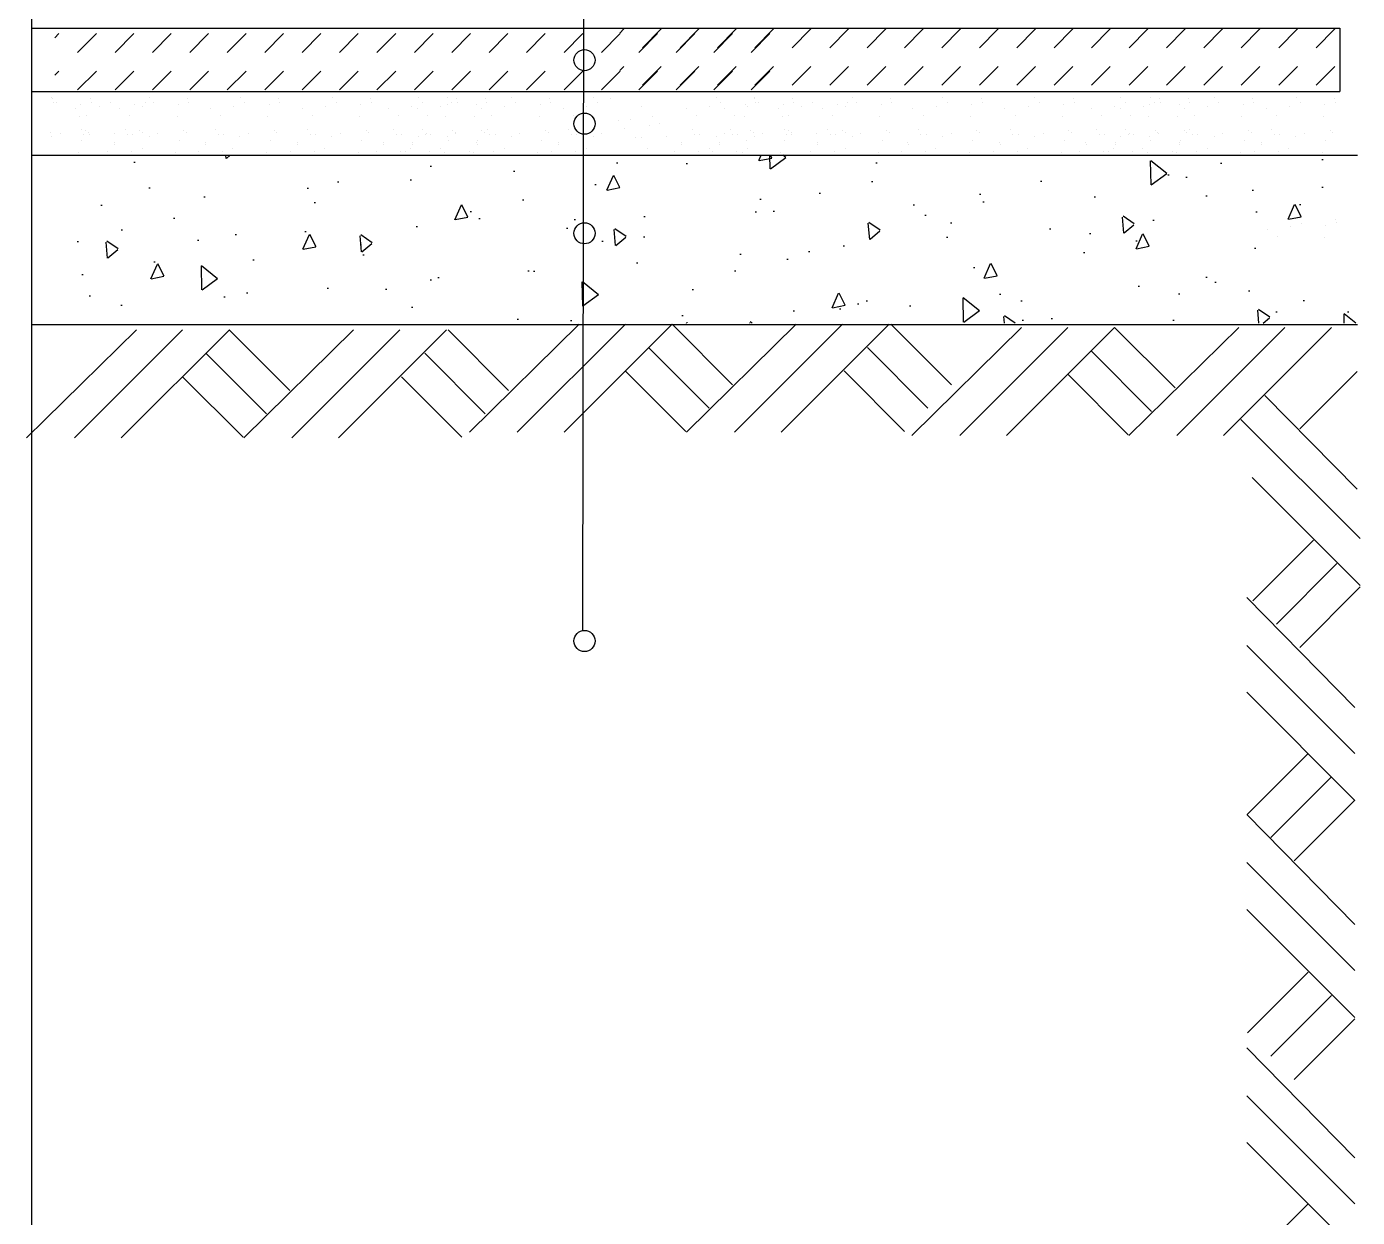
# Model space of a CAD drawing. Extents: x -45948 to -32738, y 12741 to 19047.
# Drawn here: x -42991 to -42363, y 17479 to 18042 of the extents above; entities that cross this region are included whole.
import ezdxf

# ---------------------------------------------------------------- set-up
doc = ezdxf.new("R2010")
doc.units = 0
for name, color, linetype in [('LEVEL', 2, 'CONTINUOUS'), ('STAIR', 140, 'CONTINUOUS'), ('TEXT', 41, 'CONTINUOUS')]:
    doc.layers.add(name, color=color, linetype=linetype)

# ---------------------------------------------------------------- blocks, each defined once
blk = doc.blocks.new('DI')
at = {"layer": 'STAIR'}
for p, q in [((-51.91, -51.04), (0, 0)), ((-29.24, -51.04), (21.82, 0.03)), ((43.91, 0.03), (-7.16, -51.04)), ((73.35, -51.04), (124.39, 0)), ((146.47, 0), (95.44, -51.04)), ((72.47, -28.63), (43.86, -0.02)), ((50.65, -51.04), (102.55, 0)), ((175.85, -28.63), (147.24, -0.02)), ((32.82, -11.06), (61.43, -39.67)), ((136.19, -11.06), (164.8, -39.67)), ((21.77, -22.11), (50.38, -50.72)), ((125.15, -22.11), (153.76, -50.72))]:
    blk.add_line(p, q, dxfattribs=at)

msp = doc.modelspace()

# ---------------------------------------------------------------- hatches: boundary and pattern name
at = {"layer": 'STAIR', "linetype": 'CONTINUOUS'}
h = msp.add_hatch(dxfattribs=at)
h.set_pattern_fill('DASH', color=256, scale=100, angle=45, style=0)
h.set_pattern_definition([(45, (-107905493.535, -19127556.232), (2e-15, 17.6776695297), [12.5, -12.5])])
h.paths.add_polyline_path([(-42370.98406, 18010.86816), (-42370.98406, 18040.86816), (-42710.98406, 18040.86816), (-42710.98406, 18010.86816)])
h = msp.add_hatch(dxfattribs=at)
h.set_pattern_fill('DASH', color=256, scale=100, angle=45, style=0)
h.set_pattern_definition([(45, (-107905760.477, -19127558.435), (2e-15, 17.6776695297), [12.5, -12.5])])
h.paths.add_polyline_path([(-42637.92617, 18008.6648), (-42637.92617, 18038.6648), (-42977.92617, 18038.6648), (-42977.92617, 18008.6648)])
at = {"layer": 'STAIR'}
h = msp.add_hatch(dxfattribs=at)
h.set_pattern_fill('AR-CONC', color=256, scale=0.4, angle=45, style=0)
h.set_pattern_definition([(95, (0, 0), (56.03786, 47.02135), [7.62, -83.82]), (40, (0, 0), (-64.00716, 44.0708), [6.096, -67.056]), (145.451, (4.67, 3.92), (-7.96886, 91.0921), [6.476, -71.236]), (91.1842, (-14.37, 14.37), (88.5641, 64.78137), [11.43, -125.73]), (141.6356, (-6.99, 19.77), (-2.83446, 137.13057), [9.714, -106.854]), (36.184, (-14.37, 14.37), (-2.83423, 137.13055), [9.144, -100.584]), (66, (-3.59, 17.96), (71.80822, 13.95811), [7.62, -83.82]), (11, (-3.59, 17.96), (-34.61597, 69.57648), [6.096, -67.056]), (116.4514, (2.39, 19.124), (37.19202, 83.53458), [6.476, -71.236]), (82.5, (0, 0), (-23.042188, 24.789365), [0, -66.2432, 0, -68.072, 0, -67.31]), (52.5, (0, 0), (-9.43589, 47.2348), [0, -38.8112, 0, -64.7192, 0, -25.654]), (12.5, (-16.02, -16.02), (39.971145, 36.730478), [0, -25.4, 0, -79.248, 0, -105.156]), (2.5, (-23.205, -23.205), (34.70556, 49.088957), [0, -33.02, 0, -52.6288, 0, -74.676])])
h.paths.add_polyline_path([(-42975.42576, 17980.81155), (-42362.95504, 17980.81155), (-42362.95504, 17901.45467), (-42975.42576, 17901.45467)])

# ---------------------------------------------------------------- linework, layer by layer
at = {"layer": 'LEVEL', "linetype": 'CONTINUOUS'}
for p, q in [((-42989.02253, 18040.86816), (-42370.98406, 18040.86816)), ((-42370.98406, 18040.86816), (-42370.98406, 18010.86816)), ((-42989.02253, 18010.86816), (-42370.98406, 18010.86816)), ((-42989.02253, 17980.86816), (-42362.51504, 17980.86816)), ((-42989.02253, 17900.86816), (-42362.51504, 17900.86816))]:
    msp.add_line(p, q, dxfattribs=at)
for centre in [(-42727.80696, 18025.73611), (-42727.80696, 17995.70548), (-42727.80696, 17943.90273), (-42727.80696, 17751.20604)]:
    msp.add_circle(centre, 5, dxfattribs=at)
at = {"layer": 'STAIR', "linetype": 'CONTINUOUS'}
for p, q in [((-42989.02253, 18146.53322), (-42989.02253, 17448.73334)), ((-42979.48441, 18008.16177), (-42979.48441, 18008.16177)), ((-42933.2744, 18008.16177), (-42933.2744, 18008.16177)), ((-42890.51289, 18008.16177), (-42890.51289, 18008.16177)), ((-42847.06168, 18008.16177), (-42847.06168, 18008.16177)), ((-42806.36929, 18008.16177), (-42806.36929, 18008.16177)), ((-42792.57526, 18008.16177), (-42792.57526, 18008.16177)), ((-42762.22838, 18008.16177), (-42762.22838, 18008.16177)), ((-42723.60508, 18008.16177), (-42723.60508, 18008.16177)), ((-42665.39364, 18008.16177), (-42665.39364, 18008.16177)), ((-42647.4614, 18008.16177), (-42647.4614, 18008.16177)), ((-42601.25139, 18008.16177), (-42601.25139, 18008.16177)), ((-42558.48988, 18008.16177), (-42558.48988, 18008.16177)), ((-42515.03867, 18008.16177), (-42515.03867, 18008.16177)), ((-42474.34628, 18008.16177), (-42474.34628, 18008.16177)), ((-42460.55225, 18008.16177), (-42460.55225, 18008.16177)), ((-42430.20537, 18008.16177), (-42430.20537, 18008.16177)), ((-42391.58207, 18008.16177), (-42391.58207, 18008.16177)), ((-42979.31071, 18007.52736), (-42979.31071, 18007.52736)), ((-42978.88805, 18005.85833), (-42978.88805, 18005.85833)), ((-42977.43259, 18005.63667), (-42977.43259, 18005.63667)), ((-42968.10482, 18002.70496), (-42968.10482, 18002.70496)), ((-42965.83728, 18004.77613), (-42965.83728, 18004.77613)), ((-42961.37846, 18007.52736), (-42961.37846, 18007.52736)), ((-42960.9558, 18005.85833), (-42960.9558, 18005.85833)), ((-42957.16145, 18003.99667), (-42957.16145, 18003.99667)), ((-42951.91363, 18005.63667), (-42951.91363, 18005.63667)), ((-42947.41377, 18002.70496), (-42947.41377, 18002.70496)), ((-42940.31832, 18004.77613), (-42940.31832, 18004.77613)), ((-42936.4704, 18003.99667), (-42936.4704, 18003.99667)), ((-42935.43684, 18005.85833), (-42935.43684, 18005.85833)), ((-42931.22259, 18005.63667), (-42931.22259, 18005.63667)), ((-42919.62728, 18004.77613), (-42919.62728, 18004.77613)), ((-42915.16846, 18007.52736), (-42915.16846, 18007.52736)), ((-42914.7458, 18005.85833), (-42914.7458, 18005.85833)), ((-42904.65226, 18002.70496), (-42904.65226, 18002.70496)), ((-42893.70889, 18003.99667), (-42893.70889, 18003.99667)), ((-42888.46108, 18005.63667), (-42888.46108, 18005.63667)), ((-42876.86577, 18004.77613), (-42876.86577, 18004.77613)), ((-42872.40695, 18007.52736), (-42872.40695, 18007.52736)), ((-42871.98428, 18005.85833), (-42871.98428, 18005.85833)), ((-42861.20105, 18002.70496), (-42861.20105, 18002.70496)), ((-42850.25768, 18003.99667), (-42850.25768, 18003.99667)), ((-42845.00987, 18005.63667), (-42845.00987, 18005.63667)), ((-42833.41456, 18004.77613), (-42833.41456, 18004.77613)), ((-42828.95574, 18007.52736), (-42828.95574, 18007.52736)), ((-42828.53308, 18005.85833), (-42828.53308, 18005.85833)), ((-42820.50865, 18002.70496), (-42820.50865, 18002.70496)), ((-42809.56528, 18003.99667), (-42809.56528, 18003.99667)), ((-42806.71462, 18002.70496), (-42806.71462, 18002.70496)), ((-42804.31747, 18005.63667), (-42804.31747, 18005.63667)), ((-42795.77125, 18003.99667), (-42795.77125, 18003.99667)), ((-42792.72216, 18004.77613), (-42792.72216, 18004.77613)), ((-42790.52344, 18005.63667), (-42790.52344, 18005.63667)), ((-42788.26334, 18007.52736), (-42788.26334, 18007.52736)), ((-42787.84068, 18005.85833), (-42787.84068, 18005.85833)), ((-42778.92813, 18004.77613), (-42778.92813, 18004.77613)), ((-42776.36774, 18002.70496), (-42776.36774, 18002.70496)), ((-42774.46931, 18007.52736), (-42774.46931, 18007.52736)), ((-42774.04665, 18005.85833), (-42774.04665, 18005.85833)), ((-42765.42437, 18003.99667), (-42765.42437, 18003.99667)), ((-42760.17656, 18005.63667), (-42760.17656, 18005.63667)), ((-42748.58125, 18004.77613), (-42748.58125, 18004.77613)), ((-42744.12243, 18007.52736), (-42744.12243, 18007.52736)), ((-42743.69977, 18005.85833), (-42743.69977, 18005.85833)), ((-42737.74445, 18002.70496), (-42737.74445, 18002.70496)), ((-42726.80108, 18003.99667), (-42726.80108, 18003.99667)), ((-42721.55327, 18005.63667), (-42721.55327, 18005.63667)), ((-42715.68027, 18007.78977), (-42715.68027, 18007.78977)), ((-42700.89892, 18004.05798), (-42700.89892, 18004.05798)), ((-42679.53301, 18002.70496), (-42679.53301, 18002.70496)), ((-42668.58964, 18003.99667), (-42668.58964, 18003.99667)), ((-42663.34183, 18005.63667), (-42663.34183, 18005.63667)), ((-42661.60076, 18002.70496), (-42661.60076, 18002.70496)), ((-42651.74652, 18004.77613), (-42651.74652, 18004.77613)), ((-42650.65739, 18003.99667), (-42650.65739, 18003.99667)), ((-42647.2877, 18007.52736), (-42647.2877, 18007.52736)), ((-42646.86504, 18005.85833), (-42646.86504, 18005.85833)), ((-42645.40958, 18005.63667), (-42645.40958, 18005.63667)), ((-42636.08181, 18002.70496), (-42636.08181, 18002.70496)), ((-42633.81427, 18004.77613), (-42633.81427, 18004.77613)), ((-42629.35545, 18007.52736), (-42629.35545, 18007.52736)), ((-42628.93279, 18005.85833), (-42628.93279, 18005.85833)), ((-42625.13844, 18003.99667), (-42625.13844, 18003.99667)), ((-42619.89062, 18005.63667), (-42619.89062, 18005.63667)), ((-42615.39076, 18002.70496), (-42615.39076, 18002.70496)), ((-42608.29531, 18004.77613), (-42608.29531, 18004.77613)), ((-42604.44739, 18003.99667), (-42604.44739, 18003.99667)), ((-42603.41383, 18005.85833), (-42603.41383, 18005.85833)), ((-42599.19958, 18005.63667), (-42599.19958, 18005.63667)), ((-42587.60427, 18004.77613), (-42587.60427, 18004.77613)), ((-42583.14545, 18007.52736), (-42583.14545, 18007.52736)), ((-42582.72279, 18005.85833), (-42582.72279, 18005.85833)), ((-42572.62925, 18002.70496), (-42572.62925, 18002.70496)), ((-42561.68588, 18003.99667), (-42561.68588, 18003.99667)), ((-42556.43807, 18005.63667), (-42556.43807, 18005.63667)), ((-42544.84275, 18004.77613), (-42544.84275, 18004.77613)), ((-42540.38394, 18007.52736), (-42540.38394, 18007.52736)), ((-42539.96127, 18005.85833), (-42539.96127, 18005.85833)), ((-42529.17804, 18002.70496), (-42529.17804, 18002.70496)), ((-42518.23467, 18003.99667), (-42518.23467, 18003.99667)), ((-42512.98686, 18005.63667), (-42512.98686, 18005.63667)), ((-42501.39155, 18004.77613), (-42501.39155, 18004.77613)), ((-42496.93273, 18007.52736), (-42496.93273, 18007.52736)), ((-42496.51007, 18005.85833), (-42496.51007, 18005.85833)), ((-42488.48564, 18002.70496), (-42488.48564, 18002.70496)), ((-42477.54227, 18003.99667), (-42477.54227, 18003.99667)), ((-42474.69161, 18002.70496), (-42474.69161, 18002.70496)), ((-42472.29446, 18005.63667), (-42472.29446, 18005.63667)), ((-42463.74824, 18003.99667), (-42463.74824, 18003.99667)), ((-42460.69915, 18004.77613), (-42460.69915, 18004.77613)), ((-42458.50043, 18005.63667), (-42458.50043, 18005.63667)), ((-42456.24033, 18007.52736), (-42456.24033, 18007.52736)), ((-42455.81767, 18005.85833), (-42455.81767, 18005.85833)), ((-42446.90512, 18004.77613), (-42446.90512, 18004.77613)), ((-42444.34473, 18002.70496), (-42444.34473, 18002.70496)), ((-42442.4463, 18007.52736), (-42442.4463, 18007.52736)), ((-42442.02364, 18005.85833), (-42442.02364, 18005.85833)), ((-42433.40136, 18003.99667), (-42433.40136, 18003.99667)), ((-42428.15355, 18005.63667), (-42428.15355, 18005.63667)), ((-42416.55824, 18004.77613), (-42416.55824, 18004.77613)), ((-42412.09942, 18007.52736), (-42412.09942, 18007.52736)), ((-42411.67676, 18005.85833), (-42411.67676, 18005.85833)), ((-42405.72144, 18002.70496), (-42405.72144, 18002.70496)), ((-42394.77807, 18003.99667), (-42394.77807, 18003.99667)), ((-42389.53026, 18005.63667), (-42389.53026, 18005.63667)), ((-42377.93495, 18004.77613), (-42377.93495, 18004.77613)), ((-42373.47613, 18007.52736), (-42373.47613, 18007.52736)), ((-42373.05346, 18005.85833), (-42373.05346, 18005.85833)), ((-42966.46164, 17999.02967), (-42966.46164, 17999.02967)), ((-42963.26128, 17999.6898), (-42963.26128, 17999.6898)), ((-42942.57023, 17999.6898), (-42942.57023, 17999.6898)), ((-42920.25164, 17999.02967), (-42920.25164, 17999.02967)), ((-42899.80872, 17999.6898), (-42899.80872, 17999.6898)), ((-42877.49013, 17999.02967), (-42877.49013, 17999.02967)), ((-42856.35752, 17999.6898), (-42856.35752, 17999.6898)), ((-42834.03892, 17999.02967), (-42834.03892, 17999.02967)), ((-42815.66512, 17999.6898), (-42815.66512, 17999.6898)), ((-42801.87109, 17999.6898), (-42801.87109, 17999.6898)), ((-42793.34653, 17999.02967), (-42793.34653, 17999.02967)), ((-42779.5525, 17999.02967), (-42779.5525, 17999.02967)), ((-42771.52421, 17999.6898), (-42771.52421, 17999.6898)), ((-42749.20561, 17999.02967), (-42749.20561, 17999.02967)), ((-42732.90091, 17999.6898), (-42732.90091, 17999.6898)), ((-42711.87622, 17997.13898), (-42711.87622, 17997.13898)), ((-42705.89077, 17997.55248), (-42705.89077, 17997.55248)), ((-42695.82209, 17999.02967), (-42695.82209, 17999.02967)), ((-42692.2628, 17995.79389), (-42692.2628, 17995.79389)), ((-42674.68947, 17999.6898), (-42674.68947, 17999.6898)), ((-42656.75723, 17999.6898), (-42656.75723, 17999.6898)), ((-42652.37088, 17999.02967), (-42652.37088, 17999.02967)), ((-42634.43863, 17999.02967), (-42634.43863, 17999.02967)), ((-42631.23827, 17999.6898), (-42631.23827, 17999.6898)), ((-42610.54722, 17999.6898), (-42610.54722, 17999.6898)), ((-42588.22863, 17999.02967), (-42588.22863, 17999.02967)), ((-42567.78571, 17999.6898), (-42567.78571, 17999.6898)), ((-42545.46712, 17999.02967), (-42545.46712, 17999.02967)), ((-42524.3345, 17999.6898), (-42524.3345, 17999.6898)), ((-42502.01591, 17999.02967), (-42502.01591, 17999.02967)), ((-42483.64211, 17999.6898), (-42483.64211, 17999.6898)), ((-42469.84808, 17999.6898), (-42469.84808, 17999.6898)), ((-42461.32351, 17999.02967), (-42461.32351, 17999.02967)), ((-42447.52948, 17999.02967), (-42447.52948, 17999.02967)), ((-42439.5012, 17999.6898), (-42439.5012, 17999.6898)), ((-42417.1826, 17999.02967), (-42417.1826, 17999.02967)), ((-42400.8779, 17999.6898), (-42400.8779, 17999.6898)), ((-42378.55931, 17999.02967), (-42378.55931, 17999.02967)), ((-42979.99672, 17991.58038), (-42979.99672, 17991.58038)), ((-42979.55364, 17989.52569), (-42979.55364, 17989.52569)), ((-42975.55162, 17990.99152), (-42975.55162, 17990.99152)), ((-42965.50148, 17993.12773), (-42965.50148, 17993.12773)), ((-42964.31905, 17990.36777), (-42964.31905, 17990.36777)), ((-42963.36246, 17992.4574), (-42963.36246, 17992.4574)), ((-42962.06447, 17991.58038), (-42962.06447, 17991.58038)), ((-42961.82143, 17990.47681), (-42961.82143, 17990.47681)), ((-42950.03266, 17990.99152), (-42950.03266, 17990.99152)), ((-42944.81043, 17993.12773), (-42944.81043, 17993.12773)), ((-42943.62801, 17990.36777), (-42943.62801, 17990.36777)), ((-42941.13039, 17990.47681), (-42941.13039, 17990.47681)), ((-42937.8435, 17992.4574), (-42937.8435, 17992.4574)), ((-42936.54551, 17991.58038), (-42936.54551, 17991.58038)), ((-42933.34364, 17989.52569), (-42933.34364, 17989.52569)), ((-42929.34162, 17990.99152), (-42929.34162, 17990.99152)), ((-42917.15246, 17992.4574), (-42917.15246, 17992.4574)), ((-42915.85447, 17991.58038), (-42915.85447, 17991.58038)), ((-42902.04892, 17993.12773), (-42902.04892, 17993.12773)), ((-42900.86649, 17990.36777), (-42900.86649, 17990.36777)), ((-42898.36887, 17990.47681), (-42898.36887, 17990.47681)), ((-42890.58213, 17989.52569), (-42890.58213, 17989.52569)), ((-42886.5801, 17990.99152), (-42886.5801, 17990.99152)), ((-42874.39094, 17992.4574), (-42874.39094, 17992.4574)), ((-42873.09295, 17991.58038), (-42873.09295, 17991.58038)), ((-42858.59771, 17993.12773), (-42858.59771, 17993.12773)), ((-42857.41529, 17990.36777), (-42857.41529, 17990.36777)), ((-42854.91767, 17990.47681), (-42854.91767, 17990.47681)), ((-42847.13092, 17989.52569), (-42847.13092, 17989.52569)), ((-42843.1289, 17990.99152), (-42843.1289, 17990.99152)), ((-42830.93974, 17992.4574), (-42830.93974, 17992.4574)), ((-42829.64175, 17991.58038), (-42829.64175, 17991.58038)), ((-42817.90532, 17993.12773), (-42817.90532, 17993.12773)), ((-42816.72289, 17990.36777), (-42816.72289, 17990.36777)), ((-42814.22527, 17990.47681), (-42814.22527, 17990.47681)), ((-42806.43852, 17989.52569), (-42806.43852, 17989.52569)), ((-42804.11129, 17993.12773), (-42804.11129, 17993.12773)), ((-42802.92886, 17990.36777), (-42802.92886, 17990.36777)), ((-42802.4365, 17990.99152), (-42802.4365, 17990.99152)), ((-42800.43124, 17990.47681), (-42800.43124, 17990.47681)), ((-42792.64449, 17989.52569), (-42792.64449, 17989.52569)), ((-42790.24734, 17992.4574), (-42790.24734, 17992.4574)), ((-42788.94935, 17991.58038), (-42788.94935, 17991.58038)), ((-42788.64247, 17990.99152), (-42788.64247, 17990.99152)), ((-42776.45331, 17992.4574), (-42776.45331, 17992.4574)), ((-42775.15532, 17991.58038), (-42775.15532, 17991.58038)), ((-42773.7644, 17993.12773), (-42773.7644, 17993.12773)), ((-42772.58198, 17990.36777), (-42772.58198, 17990.36777)), ((-42770.08436, 17990.47681), (-42770.08436, 17990.47681)), ((-42762.29761, 17989.52569), (-42762.29761, 17989.52569)), ((-42758.29559, 17990.99152), (-42758.29559, 17990.99152)), ((-42746.10643, 17992.4574), (-42746.10643, 17992.4574)), ((-42744.80844, 17991.58038), (-42744.80844, 17991.58038)), ((-42735.14111, 17993.12773), (-42735.14111, 17993.12773)), ((-42733.95868, 17990.36777), (-42733.95868, 17990.36777)), ((-42731.46106, 17990.47681), (-42731.46106, 17990.47681)), ((-42723.67432, 17989.52569), (-42723.67432, 17989.52569)), ((-42719.6723, 17990.99152), (-42719.6723, 17990.99152)), ((-42709.08676, 17993.38738), (-42709.08676, 17993.38738)), ((-42703.52079, 17989.15515), (-42703.52079, 17989.15515)), ((-42701.02317, 17989.26419), (-42701.02317, 17989.26419)), ((-42697.14428, 17994.71169), (-42697.14428, 17994.71169)), ((-42689.2344, 17989.7789), (-42689.2344, 17989.7789)), ((-42676.92967, 17993.12773), (-42676.92967, 17993.12773)), ((-42675.74725, 17990.36777), (-42675.74725, 17990.36777)), ((-42673.24963, 17990.47681), (-42673.24963, 17990.47681)), ((-42665.46288, 17989.52569), (-42665.46288, 17989.52569)), ((-42661.46086, 17990.99152), (-42661.46086, 17990.99152)), ((-42658.99742, 17993.12773), (-42658.99742, 17993.12773)), ((-42657.815, 17990.36777), (-42657.815, 17990.36777)), ((-42655.31738, 17990.47681), (-42655.31738, 17990.47681)), ((-42649.2717, 17992.4574), (-42649.2717, 17992.4574)), ((-42647.97371, 17991.58038), (-42647.97371, 17991.58038)), ((-42647.53063, 17989.52569), (-42647.53063, 17989.52569)), ((-42643.52861, 17990.99152), (-42643.52861, 17990.99152)), ((-42633.47847, 17993.12773), (-42633.47847, 17993.12773)), ((-42632.29604, 17990.36777), (-42632.29604, 17990.36777)), ((-42631.33945, 17992.4574), (-42631.33945, 17992.4574)), ((-42630.04146, 17991.58038), (-42630.04146, 17991.58038)), ((-42629.79842, 17990.47681), (-42629.79842, 17990.47681)), ((-42618.00965, 17990.99152), (-42618.00965, 17990.99152)), ((-42612.78742, 17993.12773), (-42612.78742, 17993.12773)), ((-42611.605, 17990.36777), (-42611.605, 17990.36777)), ((-42609.10738, 17990.47681), (-42609.10738, 17990.47681)), ((-42605.82049, 17992.4574), (-42605.82049, 17992.4574)), ((-42604.5225, 17991.58038), (-42604.5225, 17991.58038)), ((-42601.32063, 17989.52569), (-42601.32063, 17989.52569)), ((-42597.31861, 17990.99152), (-42597.31861, 17990.99152)), ((-42585.12945, 17992.4574), (-42585.12945, 17992.4574)), ((-42583.83146, 17991.58038), (-42583.83146, 17991.58038)), ((-42570.02591, 17993.12773), (-42570.02591, 17993.12773)), ((-42568.84348, 17990.36777), (-42568.84348, 17990.36777)), ((-42566.34586, 17990.47681), (-42566.34586, 17990.47681)), ((-42558.55912, 17989.52569), (-42558.55912, 17989.52569)), ((-42554.55709, 17990.99152), (-42554.55709, 17990.99152)), ((-42542.36793, 17992.4574), (-42542.36793, 17992.4574)), ((-42541.06994, 17991.58038), (-42541.06994, 17991.58038)), ((-42526.5747, 17993.12773), (-42526.5747, 17993.12773)), ((-42525.39228, 17990.36777), (-42525.39228, 17990.36777)), ((-42522.89466, 17990.47681), (-42522.89466, 17990.47681)), ((-42515.10791, 17989.52569), (-42515.10791, 17989.52569)), ((-42511.10589, 17990.99152), (-42511.10589, 17990.99152)), ((-42498.91673, 17992.4574), (-42498.91673, 17992.4574)), ((-42497.61874, 17991.58038), (-42497.61874, 17991.58038)), ((-42485.88231, 17993.12773), (-42485.88231, 17993.12773)), ((-42484.69988, 17990.36777), (-42484.69988, 17990.36777)), ((-42482.20226, 17990.47681), (-42482.20226, 17990.47681)), ((-42474.41551, 17989.52569), (-42474.41551, 17989.52569)), ((-42472.08828, 17993.12773), (-42472.08828, 17993.12773)), ((-42470.90585, 17990.36777), (-42470.90585, 17990.36777)), ((-42470.41349, 17990.99152), (-42470.41349, 17990.99152)), ((-42468.40823, 17990.47681), (-42468.40823, 17990.47681)), ((-42460.62148, 17989.52569), (-42460.62148, 17989.52569)), ((-42458.22433, 17992.4574), (-42458.22433, 17992.4574)), ((-42456.92634, 17991.58038), (-42456.92634, 17991.58038)), ((-42456.61946, 17990.99152), (-42456.61946, 17990.99152)), ((-42444.4303, 17992.4574), (-42444.4303, 17992.4574)), ((-42443.13231, 17991.58038), (-42443.13231, 17991.58038)), ((-42441.74139, 17993.12773), (-42441.74139, 17993.12773)), ((-42440.55897, 17990.36777), (-42440.55897, 17990.36777)), ((-42438.06135, 17990.47681), (-42438.06135, 17990.47681)), ((-42430.2746, 17989.52569), (-42430.2746, 17989.52569)), ((-42426.27258, 17990.99152), (-42426.27258, 17990.99152)), ((-42414.08342, 17992.4574), (-42414.08342, 17992.4574)), ((-42412.78543, 17991.58038), (-42412.78543, 17991.58038)), ((-42403.1181, 17993.12773), (-42403.1181, 17993.12773)), ((-42401.93567, 17990.36777), (-42401.93567, 17990.36777)), ((-42399.43805, 17990.47681), (-42399.43805, 17990.47681)), ((-42391.65131, 17989.52569), (-42391.65131, 17989.52569)), ((-42387.64928, 17990.99152), (-42387.64928, 17990.99152)), ((-42375.46012, 17992.4574), (-42375.46012, 17992.4574)), ((-42374.16213, 17991.58038), (-42374.16213, 17991.58038)), ((-42965.36277, 17987.69392), (-42965.36277, 17987.69392)), ((-42949.80228, 17986.62223), (-42949.80228, 17986.62223)), ((-42949.63272, 17985.8504), (-42949.63272, 17985.8504)), ((-42941.60757, 17982.71581), (-42941.60757, 17982.71581)), ((-42936.72609, 17983.79801), (-42936.72609, 17983.79801)), ((-42919.15276, 17987.69392), (-42919.15276, 17987.69392)), ((-42907.04076, 17986.62223), (-42907.04076, 17986.62223)), ((-42906.8712, 17985.8504), (-42906.8712, 17985.8504)), ((-42898.84606, 17982.71581), (-42898.84606, 17982.71581)), ((-42893.96458, 17983.79801), (-42893.96458, 17983.79801)), ((-42876.39125, 17987.69392), (-42876.39125, 17987.69392)), ((-42863.58956, 17986.62223), (-42863.58956, 17986.62223)), ((-42863.42, 17985.8504), (-42863.42, 17985.8504)), ((-42855.39485, 17982.71581), (-42855.39485, 17982.71581)), ((-42850.51337, 17983.79801), (-42850.51337, 17983.79801)), ((-42832.94004, 17987.69392), (-42832.94004, 17987.69392)), ((-42822.89716, 17986.62223), (-42822.89716, 17986.62223)), ((-42822.7276, 17985.8504), (-42822.7276, 17985.8504)), ((-42814.70245, 17982.71581), (-42814.70245, 17982.71581)), ((-42809.82097, 17983.79801), (-42809.82097, 17983.79801)), ((-42809.10313, 17986.62223), (-42809.10313, 17986.62223)), ((-42808.93357, 17985.8504), (-42808.93357, 17985.8504)), ((-42800.90842, 17982.71581), (-42800.90842, 17982.71581)), ((-42796.02694, 17983.79801), (-42796.02694, 17983.79801)), ((-42792.24765, 17987.69392), (-42792.24765, 17987.69392)), ((-42778.75625, 17986.62223), (-42778.75625, 17986.62223)), ((-42778.58669, 17985.8504), (-42778.58669, 17985.8504)), ((-42778.45362, 17987.69392), (-42778.45362, 17987.69392)), ((-42770.56154, 17982.71581), (-42770.56154, 17982.71581)), ((-42765.68006, 17983.79801), (-42765.68006, 17983.79801)), ((-42748.10673, 17987.69392), (-42748.10673, 17987.69392)), ((-42740.13295, 17986.62223), (-42740.13295, 17986.62223)), ((-42739.96339, 17985.8504), (-42739.96339, 17985.8504)), ((-42731.93825, 17982.71581), (-42731.93825, 17982.71581)), ((-42727.05677, 17983.79801), (-42727.05677, 17983.79801)), ((-42697.80609, 17983.95971), (-42697.80609, 17983.95971)), ((-42681.92152, 17986.62223), (-42681.92152, 17986.62223)), ((-42681.75196, 17985.8504), (-42681.75196, 17985.8504)), ((-42673.72681, 17982.71581), (-42673.72681, 17982.71581)), ((-42668.84533, 17983.79801), (-42668.84533, 17983.79801)), ((-42663.98927, 17986.62223), (-42663.98927, 17986.62223)), ((-42663.81971, 17985.8504), (-42663.81971, 17985.8504)), ((-42655.79456, 17982.71581), (-42655.79456, 17982.71581)), ((-42651.272, 17987.69392), (-42651.272, 17987.69392)), ((-42650.91308, 17983.79801), (-42650.91308, 17983.79801)), ((-42633.33975, 17987.69392), (-42633.33975, 17987.69392)), ((-42617.77927, 17986.62223), (-42617.77927, 17986.62223)), ((-42617.60971, 17985.8504), (-42617.60971, 17985.8504)), ((-42609.58456, 17982.71581), (-42609.58456, 17982.71581)), ((-42604.70308, 17983.79801), (-42604.70308, 17983.79801)), ((-42587.12975, 17987.69392), (-42587.12975, 17987.69392)), ((-42575.01775, 17986.62223), (-42575.01775, 17986.62223)), ((-42574.84819, 17985.8504), (-42574.84819, 17985.8504)), ((-42566.82305, 17982.71581), (-42566.82305, 17982.71581)), ((-42561.94157, 17983.79801), (-42561.94157, 17983.79801)), ((-42544.36824, 17987.69392), (-42544.36824, 17987.69392)), ((-42531.56655, 17986.62223), (-42531.56655, 17986.62223)), ((-42531.39699, 17985.8504), (-42531.39699, 17985.8504)), ((-42523.37184, 17982.71581), (-42523.37184, 17982.71581)), ((-42518.49036, 17983.79801), (-42518.49036, 17983.79801)), ((-42500.91703, 17987.69392), (-42500.91703, 17987.69392)), ((-42490.87415, 17986.62223), (-42490.87415, 17986.62223)), ((-42490.70459, 17985.8504), (-42490.70459, 17985.8504)), ((-42482.67944, 17982.71581), (-42482.67944, 17982.71581)), ((-42477.79796, 17983.79801), (-42477.79796, 17983.79801)), ((-42477.08012, 17986.62223), (-42477.08012, 17986.62223)), ((-42476.91056, 17985.8504), (-42476.91056, 17985.8504)), ((-42468.88541, 17982.71581), (-42468.88541, 17982.71581)), ((-42464.00393, 17983.79801), (-42464.00393, 17983.79801)), ((-42460.22464, 17987.69392), (-42460.22464, 17987.69392)), ((-42446.73324, 17986.62223), (-42446.73324, 17986.62223)), ((-42446.56368, 17985.8504), (-42446.56368, 17985.8504)), ((-42446.4306, 17987.69392), (-42446.4306, 17987.69392)), ((-42438.53853, 17982.71581), (-42438.53853, 17982.71581)), ((-42433.65705, 17983.79801), (-42433.65705, 17983.79801)), ((-42416.08372, 17987.69392), (-42416.08372, 17987.69392)), ((-42408.10994, 17986.62223), (-42408.10994, 17986.62223)), ((-42407.94038, 17985.8504), (-42407.94038, 17985.8504)), ((-42399.91524, 17982.71581), (-42399.91524, 17982.71581)), ((-42395.03376, 17983.79801), (-42395.03376, 17983.79801)), ((-42377.46043, 17987.69392), (-42377.46043, 17987.69392)), ((-42967.05119, 17982.19747), (-42967.05119, 17982.19747)), ((-42952.99827, 17982.45712), (-42952.99827, 17982.45712)), ((-42920.84118, 17982.19747), (-42920.84118, 17982.19747)), ((-42910.23676, 17982.45712), (-42910.23676, 17982.45712)), ((-42878.07967, 17982.19747), (-42878.07967, 17982.19747)), ((-42866.78555, 17982.45712), (-42866.78555, 17982.45712)), ((-42834.62847, 17982.19747), (-42834.62847, 17982.19747)), ((-42826.09316, 17982.45712), (-42826.09316, 17982.45712)), ((-42812.29913, 17982.45712), (-42812.29913, 17982.45712)), ((-42793.93607, 17982.19747), (-42793.93607, 17982.19747)), ((-42781.95225, 17982.45712), (-42781.95225, 17982.45712)), ((-42780.14204, 17982.19747), (-42780.14204, 17982.19747)), ((-42749.79516, 17982.19747), (-42749.79516, 17982.19747)), ((-42743.32895, 17982.45712), (-42743.32895, 17982.45712)), ((-42713.99727, 17981.028), (-42713.99727, 17981.028)), ((-42685.11751, 17982.45712), (-42685.11751, 17982.45712)), ((-42667.18527, 17982.45712), (-42667.18527, 17982.45712)), ((-42652.96043, 17982.19747), (-42652.96043, 17982.19747)), ((-42635.02818, 17982.19747), (-42635.02818, 17982.19747)), ((-42620.97526, 17982.45712), (-42620.97526, 17982.45712)), ((-42588.81817, 17982.19747), (-42588.81817, 17982.19747)), ((-42578.21375, 17982.45712), (-42578.21375, 17982.45712)), ((-42546.05666, 17982.19747), (-42546.05666, 17982.19747)), ((-42534.76254, 17982.45712), (-42534.76254, 17982.45712)), ((-42502.60546, 17982.19747), (-42502.60546, 17982.19747)), ((-42494.07015, 17982.45712), (-42494.07015, 17982.45712)), ((-42480.27612, 17982.45712), (-42480.27612, 17982.45712)), ((-42461.91306, 17982.19747), (-42461.91306, 17982.19747)), ((-42449.92924, 17982.45712), (-42449.92924, 17982.45712)), ((-42448.11903, 17982.19747), (-42448.11903, 17982.19747)), ((-42417.77215, 17982.19747), (-42417.77215, 17982.19747)), ((-42411.30594, 17982.45712), (-42411.30594, 17982.45712)), ((-42379.14885, 17982.19747), (-42379.14885, 17982.19747)), ((-42405.29557, 17945.63777), (-42405.29557, 17945.63777)), ((-42394.3522, 17946.92947), (-42394.3522, 17946.92947)), ((-42391.1562, 17951.09457), (-42391.1562, 17951.09457)), ((-42389.10439, 17948.56947), (-42389.10439, 17948.56947)), ((-42377.50907, 17947.70894), (-42377.50907, 17947.70894)), ((-42373.05026, 17950.46017), (-42373.05026, 17950.46017)), ((-42372.62759, 17948.79113), (-42372.62759, 17948.79113)), ((-42400.45203, 17942.6226), (-42400.45203, 17942.6226)), ((-42378.13344, 17941.96248), (-42378.13344, 17941.96248))]:
    msp.add_line(p, q, dxfattribs=at)
at = {"layer": 'STAIR'}
for p, q in [((-42573.16836, 17848.37744), (-42521.2633, 17899.41368)), ((-42550.50586, 17848.37744), (-42499.44203, 17899.44127)), ((-42477.35665, 17899.44127), (-42528.42048, 17848.37744)), ((-42448.79483, 17870.78335), (-42477.4047, 17899.39322)), ((-42470.61519, 17848.37744), (-42418.71013, 17899.41368)), ((-42447.91147, 17848.37744), (-42396.87524, 17899.41368)), ((-42374.78986, 17899.41368), (-42425.8261, 17848.37744)), ((-42488.44739, 17888.35053), (-42459.83752, 17859.74066)), ((-42499.49008, 17877.30784), (-42470.88021, 17848.69797)), ((-42389.87401, 17851.50719), (-42362.73648, 17878.55241)), ((-42406.35559, 17867.21846), (-42362.73648, 17822.94519)), ((-42417.70365, 17855.8845), (-42361.24369, 17799.58759)), ((-42361.24369, 17777.50222), (-42412.27992, 17828.53845)), ((-42383.34952, 17798.82512), (-42411.95939, 17770.21525)), ((-42372.30683, 17787.78243), (-42400.9167, 17759.17256)), ((-42389.87401, 17748.12988), (-42361.26414, 17776.73975))]:
    msp.add_line(p, q, dxfattribs=at)
at = {"layer": 'TEXT', "linetype": 'CONTINUOUS'}
msp.add_line((-42728.53224, 17756.53612), (-42727.66096, 18417.37881), dxfattribs=at)

# ---------------------------------------------------------------- block references
at = {"layer": 'STAIR'}
for p in [(-42730.30323, 17900.9602), (-42939.48502, 17898.23496)]:
    msp.add_blockref('DI', p, dxfattribs=at)
at = {"layer": 'STAIR', "rotation": 270}
for p in [(-42363.81316, 17719.78769), (-42363.81316, 17507.00498)]:
    msp.add_blockref('DI', p, dxfattribs=at)

doc.saveas('drawing.dxf')
